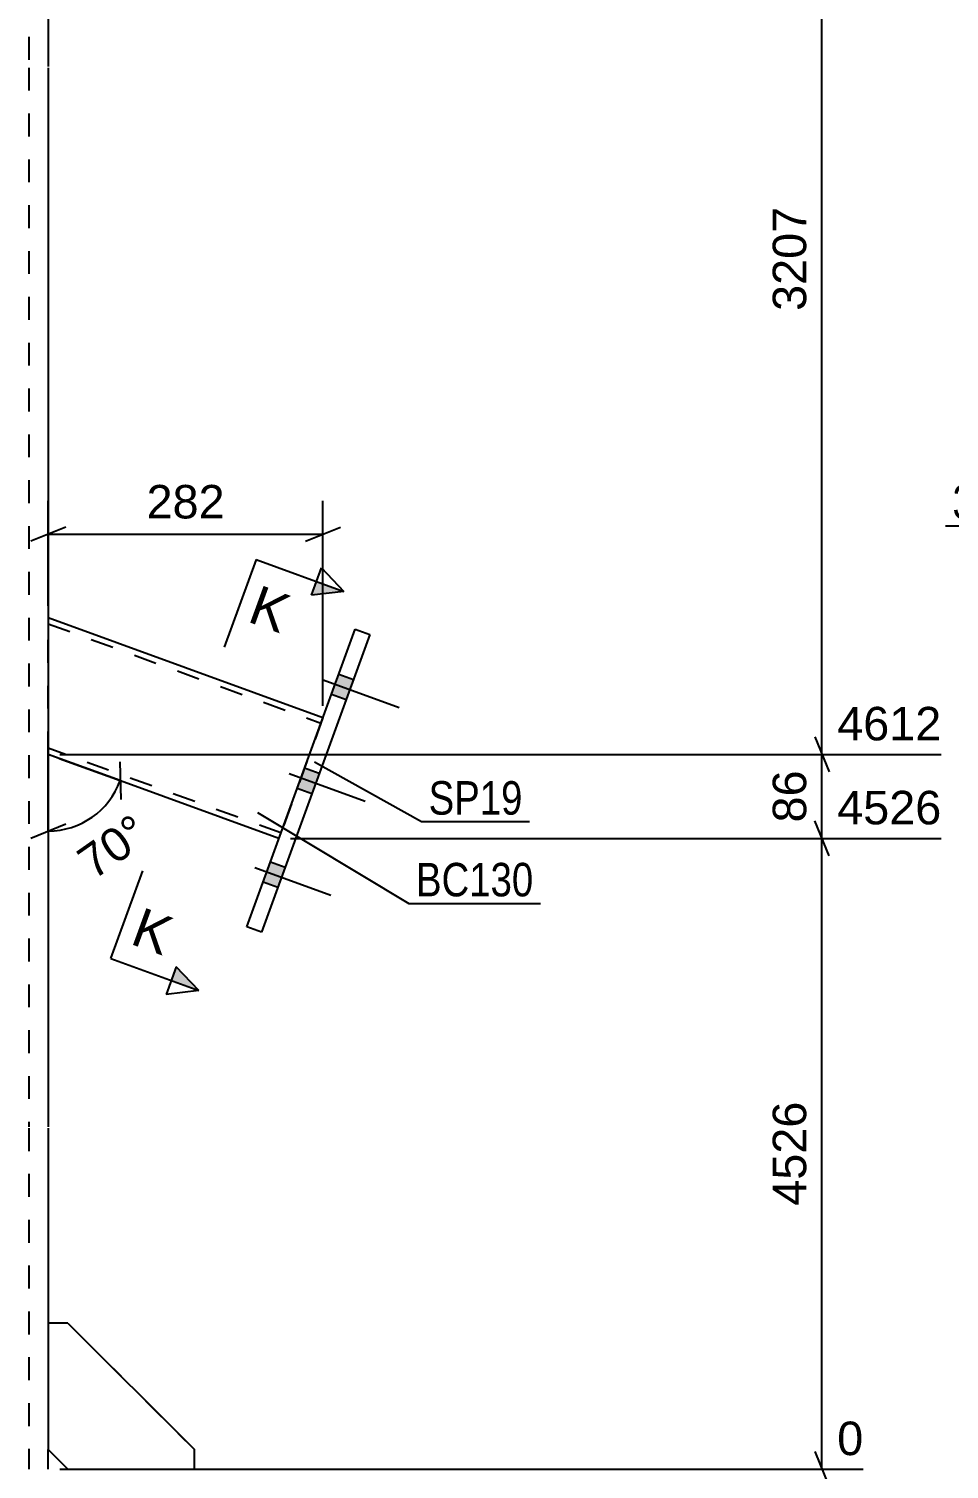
# Model space of a CAD drawing. Header units: millimetres. Extents: x -496 to 256, y -947 to 232.
# Drawn here: x 19.2 to 97.9, y 0 to 123.2 of the extents above; entities that cross this region are included whole.
import ezdxf

# ---------------------------------------------------------------- set-up
doc = ezdxf.new("R2010")
doc.units = ezdxf.units.MM
doc.linetypes.add('DXK_LINE_DOT2', pattern=[3.9198, 1.9599, -1.9599])
doc.styles.add('Arial', font='ARIAL.TTF', dxfattribs={"height": 0.2})
doc.styles.add('Arial Narrow', font='ARIALN.TTF', dxfattribs={"height": 0.2})

# ---------------------------------------------------------------- blocks, each defined once
blk = doc.blocks.new('Part-284932164-2090 - 1878')
at = {"color": 2, "linetype": 'Continuous'}
for p, q in [((37.81, 46.39), (47.08, 71.84)), ((47.08, 71.84), (48.33, 71.38)), ((48.33, 71.38), (39.07, 45.93)), ((39.07, 45.93), (37.81, 46.39))]:
    blk.add_line(p, q, dxfattribs=at)
blk = doc.blocks.new('Part-284932164-1935 - 1878')
at = {"color": 2, "linetype": 'Continuous'}
for p, q in [((20.83, 72.83), (44.33, 64.28)), ((40.56, 53.95), (20.83, 61.13))]:
    blk.add_line(p, q, dxfattribs=at)
at = {"color": 7, "linetype": 'DXK_LINE_DOT2'}
for p, q in [((20.83, 61.13), (20.83, 72.83)), ((20.83, 72.3), (44.15, 63.81)), ((44.33, 64.28), (40.56, 53.95)), ((40.73, 54.42), (20.83, 61.66))]:
    blk.add_line(p, q, dxfattribs=at)
blk = doc.blocks.new('Bolt-284932164-2112 - 1878')
at = {"linetype": 'Continuous'}
for points in [[(46.31, 65.82), (46.93, 67.55), (45.68, 68), (45.05, 66.28)], [(46.31, 65.82), (46.93, 67.55), (45.68, 68), (45.05, 66.28)], [(46.31, 65.82), (46.93, 67.55), (45.68, 68), (45.05, 66.28)], [(43.38, 57.8), (44.01, 59.52), (42.76, 59.98), (42.13, 58.25)], [(43.38, 57.8), (44.01, 59.52), (42.76, 59.98), (42.13, 58.25)], [(40.46, 49.77), (41.09, 51.49), (39.84, 51.95), (39.21, 50.23)], [(40.46, 49.77), (41.09, 51.49), (39.84, 51.95), (39.21, 50.23)], [(40.46, 49.77), (41.09, 51.49), (39.84, 51.95), (39.21, 50.23)]]:
    blk.add_hatch(color=1, dxfattribs=at).paths.add_polyline_path(points)
at = {"color": 1, "linetype": 'Continuous'}
for p, q in [((45.68, 68), (46.93, 67.55)), ((45.68, 68), (46.93, 67.55)), ((45.68, 68), (46.93, 67.55)), ((44.35, 67.51), (50.85, 65.15)), ((44.35, 67.51), (50.85, 65.15)), ((44.35, 67.51), (50.85, 65.15)), ((45.05, 66.28), (46.31, 65.82)), ((45.05, 66.28), (46.31, 65.82)), ((45.05, 66.28), (46.31, 65.82)), ((41.43, 59.49), (47.93, 57.12)), ((41.43, 59.49), (47.93, 57.12)), ((42.76, 59.98), (44.01, 59.52)), ((42.76, 59.98), (44.01, 59.52)), ((42.13, 58.25), (43.38, 57.8)), ((42.13, 58.25), (43.38, 57.8)), ((39.84, 51.95), (41.09, 51.49)), ((39.84, 51.95), (41.09, 51.49)), ((39.84, 51.95), (41.09, 51.49)), ((38.51, 51.46), (45, 49.09)), ((38.51, 51.46), (45, 49.09)), ((38.51, 51.46), (45, 49.09)), ((39.21, 50.23), (40.46, 49.77)), ((39.21, 50.23), (40.46, 49.77)), ((39.21, 50.23), (40.46, 49.77))]:
    blk.add_line(p, q, dxfattribs=at)
blk = doc.blocks.new('Part-284932164-2096 - 1878')
at = {"color": 7, "linetype": 'DXK_LINE_DOT2'}
for p, q in [((22.5, 12.5), (20.83, 12.5)), ((20.83, 12.5), (20.83, 1.67)), ((33.33, 1.67), (22.5, 12.5)), ((20.83, 1.67), (22.5, 0)), ((33.33, 0), (33.33, 1.67)), ((22.5, 0), (33.33, 0))]:
    blk.add_line(p, q, dxfattribs=at)
blk = doc.blocks.new('Part-284932164-2119 - 1878')
at = {"color": 7, "linetype": 'DXK_LINE_DOT2'}
for p, q in [((19.17, 185.22), (19.17, 119.96)), ((19.17, 119.86), (19.17, 29.27)), ((19.17, 29.17), (19.17, 0)), ((20.83, 12.5), (20.83, 1.67))]:
    blk.add_line(p, q, dxfattribs=at)
at = {"color": 2, "linetype": 'Continuous'}
for p, q in [((20.83, 185.22), (20.83, 119.96)), ((20.83, 119.86), (20.83, 29.27)), ((20.83, 29.17), (20.83, 12.5)), ((20.83, 0), (20.83, 1.67))]:
    blk.add_line(p, q, dxfattribs=at)
blk = doc.blocks.new('Part-284932164-2125 - 1878')
at = {"color": 2, "linetype": 'Continuous'}
for p, q in [((22.5, 12.5), (20.83, 12.5)), ((20.83, 12.5), (20.83, 1.67)), ((22.5, 12.5), (33.33, 1.67)), ((20.83, 1.67), (22.5, 0)), ((33.33, 0), (33.33, 1.67))]:
    blk.add_line(p, q, dxfattribs=at)
at = {"color": 7, "linetype": 'DXK_LINE_DOT2'}
blk.add_line((22.5, 0), (33.33, 0), dxfattribs=at)
blk = doc.blocks.new('StraightDimension-284932164-16882 - 1878')
at = {"color": 7, "linetype": 'Continuous'}
for p, q in [((87.62, 144.39), (86.42, 147.39)), ((58.14, 145.89), (97.21, 145.89)), ((87.02, 61.13), (87.02, 145.89)), ((86.42, 62.63), (87.62, 59.63)), ((21.83, 61.13), (97.21, 61.13))]:
    blk.add_line(p, q, dxfattribs=at)
at = {"color": 0}
blk.add_wipeout([(86.27, 108.56), (82.07, 108.56), (82.07, 98.46), (86.27, 98.46)], dxfattribs=at)
at = {"color": 3, "style": 'Arial'}
blk.add_text('3207', height=2.865, rotation=90.0002, dxfattribs=at).set_placement((85.67, 99.06))
at = {"color": 0, "linetype": 'Continuous'}
blk.add_wipeout([(97.81, 146.49), (97.81, 150.69), (87.72, 150.69), (87.72, 146.49)], dxfattribs=at)
at = {"color": 3, "linetype": 'Continuous', "style": 'Arial'}
blk.add_text('7819', height=2.865, dxfattribs=at).set_placement((88.32, 147.09))
blk = doc.blocks.new('AngleDimension-284932164-12625 - 1878')
at = {"color": 7, "linetype": 'Continuous'}
for p, q in [((26.99, 58.89), (20.83, 61.13)), ((20.83, 54.58), (20.83, 61.13)), ((21.77, 60.79), (26.99, 58.89)), ((26.94, 60.5), (27.04, 57.27)), ((19.33, 53.98), (22.33, 55.18))]:
    blk.add_line(p, q, dxfattribs=at)
blk.add_arc((20.83, 61.13), 6.55, 270, 340, dxfattribs=at)
at = {"color": 0}
blk.add_wipeout([(30.48, 53.66), (28.07, 57.11), (22.14, 52.95), (24.55, 49.51)], dxfattribs=at)
at = {"color": 3, "style": 'Arial'}
blk.add_text('70°', height=2.865, rotation=35.002, dxfattribs=at).set_placement((24.69, 50.34))
blk = doc.blocks.new('StraightDimension-284932164-12880 - 1878')
at = {"color": 7, "linetype": 'Continuous'}
for p, q in [((20.83, 73.83), (20.83, 82.81)), ((44.33, 65.28), (44.33, 82.81)), ((22.33, 80.56), (19.33, 79.36)), ((42.83, 79.36), (45.83, 80.56)), ((20.83, 79.96), (44.33, 79.96))]:
    blk.add_line(p, q, dxfattribs=at)
at = {"color": 0}
blk.add_wipeout([(36.51, 80.71), (36.51, 84.91), (28.64, 84.91), (28.64, 80.71)], dxfattribs=at)
at = {"color": 3, "style": 'Arial'}
blk.add_text('282', height=2.865, dxfattribs=at).set_placement((29.24, 81.31))
blk = doc.blocks.new('StraightDimension-284932164-16883 - 1878')
at = {"color": 7, "linetype": 'Continuous'}
for p, q in [((86.42, 62.63), (87.62, 59.63)), ((21.83, 61.13), (97.21, 61.13)), ((87.02, 53.95), (87.02, 61.13)), ((87.62, 52.45), (86.42, 55.45)), ((41.56, 53.95), (97.21, 53.95))]:
    blk.add_line(p, q, dxfattribs=at)
at = {"color": 0, "linetype": 'Continuous'}
blk.add_wipeout([(97.81, 61.73), (97.81, 65.93), (87.72, 65.93), (87.72, 61.73)], dxfattribs=at)
at = {"color": 0}
blk.add_wipeout([(86.27, 60.36), (82.07, 60.36), (82.07, 54.71), (86.27, 54.71)], dxfattribs=at)
at = {"color": 3, "linetype": 'Continuous', "style": 'Arial'}
blk.add_text('4612', height=2.865, dxfattribs=at).set_placement((88.32, 62.33))
at = {"color": 3, "style": 'Arial'}
blk.add_text('86', height=2.865, rotation=90.0002, dxfattribs=at).set_placement((85.67, 55.31))
blk = doc.blocks.new('StraightDimension-284932164-16884 - 1878')
at = {"color": 7, "linetype": 'Continuous'}
for p, q in [((87.62, 52.45), (86.42, 55.45)), ((41.56, 53.95), (97.21, 53.95)), ((87.02, 0), (87.02, 53.95)), ((86.42, 1.5), (87.62, -1.5)), ((21.83, 0), (90.54, 0))]:
    blk.add_line(p, q, dxfattribs=at)
at = {"color": 0}
blk.add_wipeout([(86.27, 32.02), (82.07, 32.02), (82.07, 21.93), (86.27, 21.93)], dxfattribs=at)
at = {"color": 3, "style": 'Arial'}
blk.add_text('4526', height=2.865, rotation=90.0002, dxfattribs=at).set_placement((85.67, 22.53))
at = {"color": 0, "linetype": 'Continuous'}
for points in [[(97.81, 54.55), (97.81, 58.75), (87.72, 58.75), (87.72, 54.55)], [(91.14, 0.6), (91.14, 4.8), (87.72, 4.8), (87.72, 0.6)]]:
    blk.add_wipeout(points, dxfattribs=at)
at = {"color": 3, "linetype": 'Continuous', "style": 'Arial'}
for s, height, p in [('4526', 2.865, (88.32, 55.15)), ('0', 2.87, (88.32, 1.2))]:
    blk.add_text(s, height=height, dxfattribs=at).set_placement(p)
blk = doc.blocks.new('Mark-284932164-12813 - 1878')
at = {"color": 0}
blk.add_wipeout([(62.34, 48.99), (62.34, 51.99), (52.29, 51.99), (52.29, 48.99)], dxfattribs=at)
blk.add_wipeout([(62.34, 48.99), (62.34, 51.99), (52.29, 51.99), (52.29, 48.99)], dxfattribs=at)
at = {"color": 30, "linetype": 'Continuous'}
for p, q in [((38.73, 56.17), (51.69, 48.39)), ((51.69, 48.39), (62.94, 48.39))]:
    blk.add_line(p, q, dxfattribs=at)
at = {"color": 3, "style": 'Arial Narrow'}
blk.add_text('BC130', height=2.863, dxfattribs=at).set_placement((52.29, 48.99))
blk = doc.blocks.new('Mark-284932164-12816 - 1878')
at = {"color": 0}
blk.add_wipeout([(61.41, 55.98), (61.41, 58.98), (53.37, 58.98), (53.37, 55.98)], dxfattribs=at)
blk.add_wipeout([(61.41, 55.98), (61.41, 58.98), (53.37, 58.98), (53.37, 55.98)], dxfattribs=at)
at = {"color": 30, "linetype": 'Continuous'}
for p, q in [((43.62, 60.5), (52.77, 55.38)), ((52.77, 55.38), (62.01, 55.38))]:
    blk.add_line(p, q, dxfattribs=at)
at = {"color": 3, "style": 'Arial Narrow'}
blk.add_text('SP19', height=2.863, dxfattribs=at).set_placement((53.37, 55.98))
blk = doc.blocks.new('SectionMark-284932164-14237 - 1878')
at = {"linetype": 'Continuous'}
for points in [[(43.35, 74.75), (43.78, 75.93), (46.12, 75.07)], [(31.35, 41.78), (31.78, 42.96), (33.7, 40.93)]]:
    blk.add_hatch(color=6, dxfattribs=at).paths.add_polyline_path(points)
at = {"color": 6, "linetype": 'Continuous'}
for p, q in [((43.35, 74.75), (44.2, 77.1)), ((44.2, 77.1), (46.12, 75.07)), ((46.12, 75.07), (43.35, 74.75)), ((31.78, 42.96), (30.92, 40.61)), ((33.7, 40.93), (31.78, 42.96)), ((33.7, 40.93), (30.92, 40.61))]:
    blk.add_line(p, q, dxfattribs=at)
at = {"color": 0, "linetype": 'Continuous'}
for points in [[(40.67, 71.47), (41.87, 74.76), (38.95, 75.82), (37.75, 72.53)], [(30.64, 43.9), (31.84, 47.19), (28.92, 48.26), (27.72, 44.97)]]:
    blk.add_wipeout(points, dxfattribs=at)
at = {"color": 6, "linetype": 'Continuous'}
for p, q in [((38.61, 77.81), (35.87, 70.29)), ((38.61, 77.81), (46.12, 75.07)), ((26.18, 43.67), (28.92, 51.18)), ((26.18, 43.67), (33.7, 40.93))]:
    blk.add_line(p, q, dxfattribs=at)
at = {"color": 3, "linetype": 'Continuous', "style": 'Arial'}
for p in [(37.75, 72.53), (27.72, 44.97)]:
    blk.add_text('K', height=3.34, rotation=-20.002, dxfattribs=at).set_placement(p)
blk = doc.blocks.new('MarkSet-284932164-17924 - 11276')
at = {"color": 0}
for points in [[(101.66, 81.29), (101.66, 84.29), (98.19, 84.29), (98.19, 81.29)], [(110.42, 81.29), (110.42, 84.29), (102.56, 84.29), (102.56, 81.29)], [(115.88, 81.29), (115.88, 84.29), (111.32, 84.29), (111.32, 81.29)]]:
    blk.add_wipeout(points, dxfattribs=at)
for points in [[(101.66, 81.29), (101.66, 84.29), (98.19, 84.29), (98.19, 81.29)], [(110.42, 81.29), (110.42, 84.29), (102.56, 84.29), (102.56, 81.29)], [(115.88, 81.29), (115.88, 84.29), (111.32, 84.29), (111.32, 81.29)]]:
    blk.add_wipeout(points, dxfattribs=at)
at = {"color": 30, "linetype": 'Continuous'}
for p in [(122.54, 95.04), (97.59, 80.69)]:
    blk.add_line(p, (116.48, 80.69), dxfattribs=at)
at = {"color": 3, "style": 'Arial Narrow'}
for s, p in [('3x', (98.19, 81.29)), ('ST45', (102.56, 81.29)), ('NS', (111.32, 81.29))]:
    blk.add_text(s, height=2.863, dxfattribs=at).set_placement(p)

msp = doc.modelspace()

# ---------------------------------------------------------------- block references
for name in ['Part-284932164-2119 - 1878', 'Part-284932164-1935 - 1878', 'Part-284932164-2090 - 1878', 'Bolt-284932164-2112 - 1878', 'Part-284932164-2096 - 1878', 'Part-284932164-2125 - 1878']:
    msp.add_blockref(name, (0, 0))

# ---------------------------------------------------------------- next in the draw order: block references
msp.add_blockref('StraightDimension-284932164-16882 - 1878', (0, 0))

# ---------------------------------------------------------------- next in the draw order: block references
for name in ['MarkSet-284932164-17924 - 11276', 'StraightDimension-284932164-12880 - 1878', 'AngleDimension-284932164-12625 - 1878']:
    msp.add_blockref(name, (0, 0))

# ---------------------------------------------------------------- next in the draw order: block references
msp.add_blockref('StraightDimension-284932164-16883 - 1878', (0, 0))

# ---------------------------------------------------------------- next in the draw order: block references
msp.add_blockref('StraightDimension-284932164-16884 - 1878', (0, 0))

# ---------------------------------------------------------------- next in the draw order: block references
msp.add_blockref('Mark-284932164-12813 - 1878', (0, 0))

# ---------------------------------------------------------------- next in the draw order: block references
msp.add_blockref('Mark-284932164-12816 - 1878', (0, 0))

# ---------------------------------------------------------------- next in the draw order: block references
msp.add_blockref('SectionMark-284932164-14237 - 1878', (0, 0))

doc.saveas('drawing.dxf')
